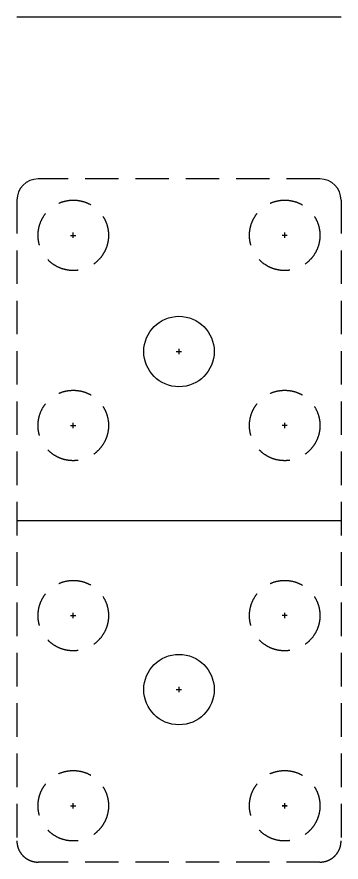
# Model space of a CAD drawing. Header units: millimetres. Extents: x 645430 to 1329725, y -477752 to 44877.
# Drawn here: x 899276 to 903876, y -292307 to -280306 of the extents above; entities that cross this region are included whole.
import ezdxf

# ---------------------------------------------------------------- set-up
doc = ezdxf.new("R2010")
doc.units = ezdxf.units.MM
doc.header["$LTSCALE"] = 250
doc.linetypes.add('HIDDEN', pattern=[9.525, 6.35, -3.175])
for name, color, linetype in [('Center Line', 34, 'Continuous'), ('Pile', 11, 'Continuous'), ('Pire Line', 11, 'Continuous')]:
    doc.layers.add(name, color=color, linetype=linetype)

# ---------------------------------------------------------------- blocks, each defined once
blk = doc.blocks.new('A$C4cb557d0')
at = {"layer": 'Center Line'}
for p, q in [((762, 8900, 0), (837, 8900, 0)), ((800, 8863, 0), (800, 8938, 0)), ((3837, 8900, 0), (3762, 8900, 0)), ((3800, 8863, 0), (3800, 8938, 0)), ((2262, 7250, 0), (2337, 7250, 0)), ((2300, 7288, 0), (2300, 7213, 0)), ((762, 6200, 0), (837, 6200, 0)), ((800, 6163, 0), (800, 6238, 0)), ((3837, 6200, 0), (3762, 6200, 0)), ((3800, 6163, 0), (3800, 6238, 0)), ((762, 3500, 0), (837, 3500, 0)), ((800, 3463, 0), (800, 3538, 0)), ((3837, 3500, 0), (3762, 3500, 0)), ((3800, 3463, 0), (3800, 3538, 0)), ((2262, 2450, 0), (2337, 2450, 0)), ((2300, 2488, 0), (2300, 2413, 0)), ((762, 800, 0), (837, 800, 0)), ((800, 762, 0), (800, 837, 0)), ((3837, 800, 0), (3762, 800, 0)), ((3762, 800, 0), (3837, 800, 0)), ((3800, 762, 0), (3800, 837, 0)), ((3800, 762, 0), (3800, 837, 0))]:
    blk.add_line(p, q, dxfattribs=at)
at = {"layer": 'Pile', "ltscale": 3}
for centre in [(2300, 7250, 0), (2300, 2450, 0)]:
    blk.add_circle(centre, 500, dxfattribs=at)
for centre, start, end in [((300, 9400, 0), 90, 180), ((4300, 9400, 0), 0, 90)]:
    blk.add_arc(centre, 300, start, end, dxfattribs=at)
at = {"layer": 'Pire Line', "linetype": 'HIDDEN', "ltscale": 0.3}
for p, q in [((4300, 9700, 0), (300, 9700, 0)), ((0, 9400, 0), (0, 300, 0)), ((4600, 9400, 0), (4600, 300, 0)), ((4300, 0, 0), (300, 0, 0))]:
    blk.add_line(p, q, dxfattribs=at)
for centre in [(800, 8900, 0), (3800, 8900, 0), (800, 6200, 0), (3800, 6200, 0), (800, 3500, 0), (3800, 3500, 0), (800, 800, 0), (3800, 800, 0)]:
    blk.add_circle(centre, 500, dxfattribs=at)
for centre, start, end in [((300, 300, 0), 180, 270), ((4300, 300, 0), 270, 0)]:
    blk.add_arc(centre, 300, start, end, dxfattribs=at)

msp = doc.modelspace()

# ---------------------------------------------------------------- linework, layer by layer
at = {"ltscale": 5, "elevation": 0}
for points in [[(899276.1, -280305.7), (903876.1, -280305.7)], [(899276.1, -287457.4), (903876.1, -287457.4)]]:
    msp.add_lwpolyline(points, dxfattribs=at)

# ---------------------------------------------------------------- block references
at = {"ltscale": 5}
msp.add_blockref('A$C4cb557d0', (899276.1, -292307.4), dxfattribs=at)

doc.saveas('drawing.dxf')
